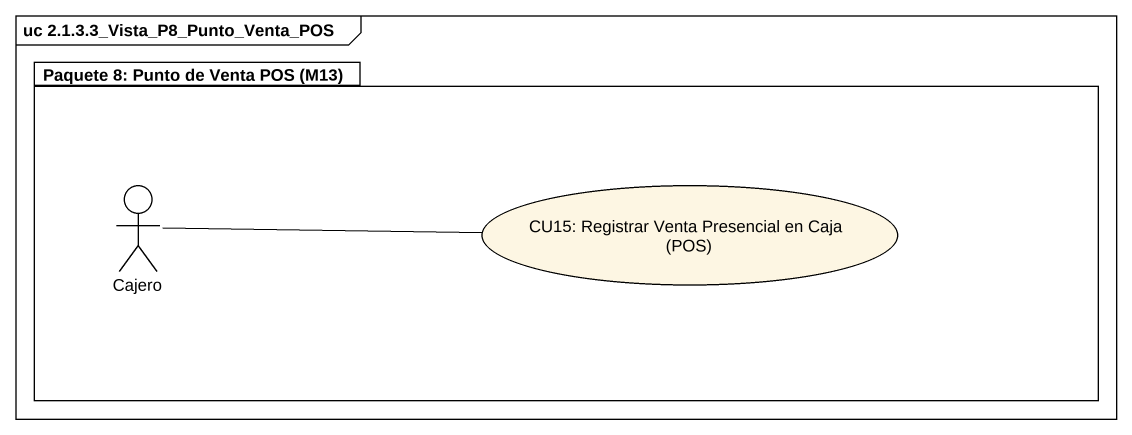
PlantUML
@startuml
mainframe uc 2.1.3.3_Vista_P8_Punto_Venta_POS
package "Paquete 8: Punto de Venta POS (M13)" as Paquete_8_Punto_de_Venta {
  actor Cajero
  usecase "CU15: Registrar Venta Presencial en Caja (POS)" as CU15_Registrar_Venta
}
Cajero -right- CU15_Registrar_Venta
@enduml
